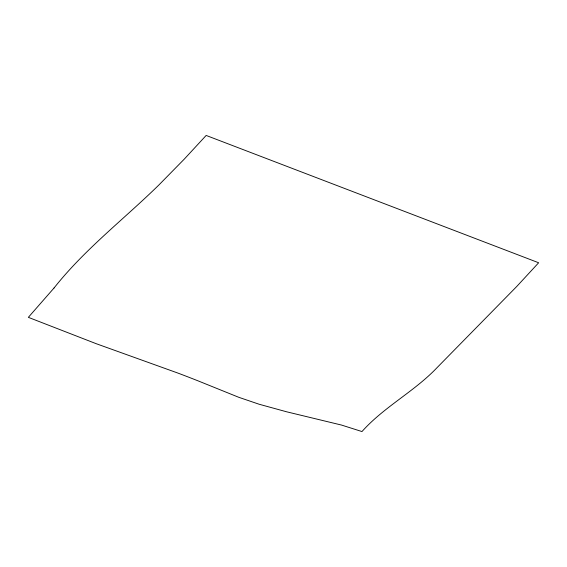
<?xml version="1.0" encoding="UTF-8"?>
<svg xmlns="http://www.w3.org/2000/svg" width="567" height="567" viewBox="0 0 567 567"><rect width="100%" height="100%" fill="white"/><g stroke="black" fill="none" stroke-linecap="round" stroke-linejoin="round"><path stroke-width="0.85" d="M54.035 288.008L28.35 317.343L96.177 343.687L177.762 373.022A1091.227 782.694 42.7 0 1 198.117 380.882L238.757 397.297L259.19 404.257L286.576 411.784L341.504 425.059L361.973 431.558C383.987 406.858 414.208 391.655 436.951 367.756L516.743 286.484L538.65 262.762L206.154 135.442L184.24 159.157L158.852 185.019C123.854 219.301 84.582 249.317 54.035 288.008"/></g></svg>
